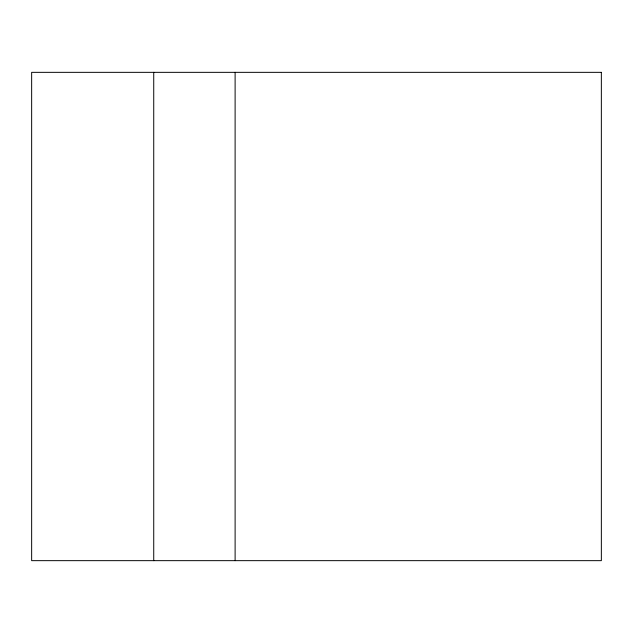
<?xml version="1.0" encoding="UTF-8"?>
<svg xmlns="http://www.w3.org/2000/svg" width="633" height="633" viewBox="0 0 633 633"><rect width="100%" height="100%" fill="white"/><g stroke="black" fill="none" stroke-linecap="round" stroke-linejoin="round"><path stroke-width="0.95" d="M235.112 72.344L235.112 560.656M153.732 72.344L153.732 560.656M601.35 72.344L31.65 72.344L31.65 560.656L601.35 560.656L601.35 72.344"/></g></svg>
